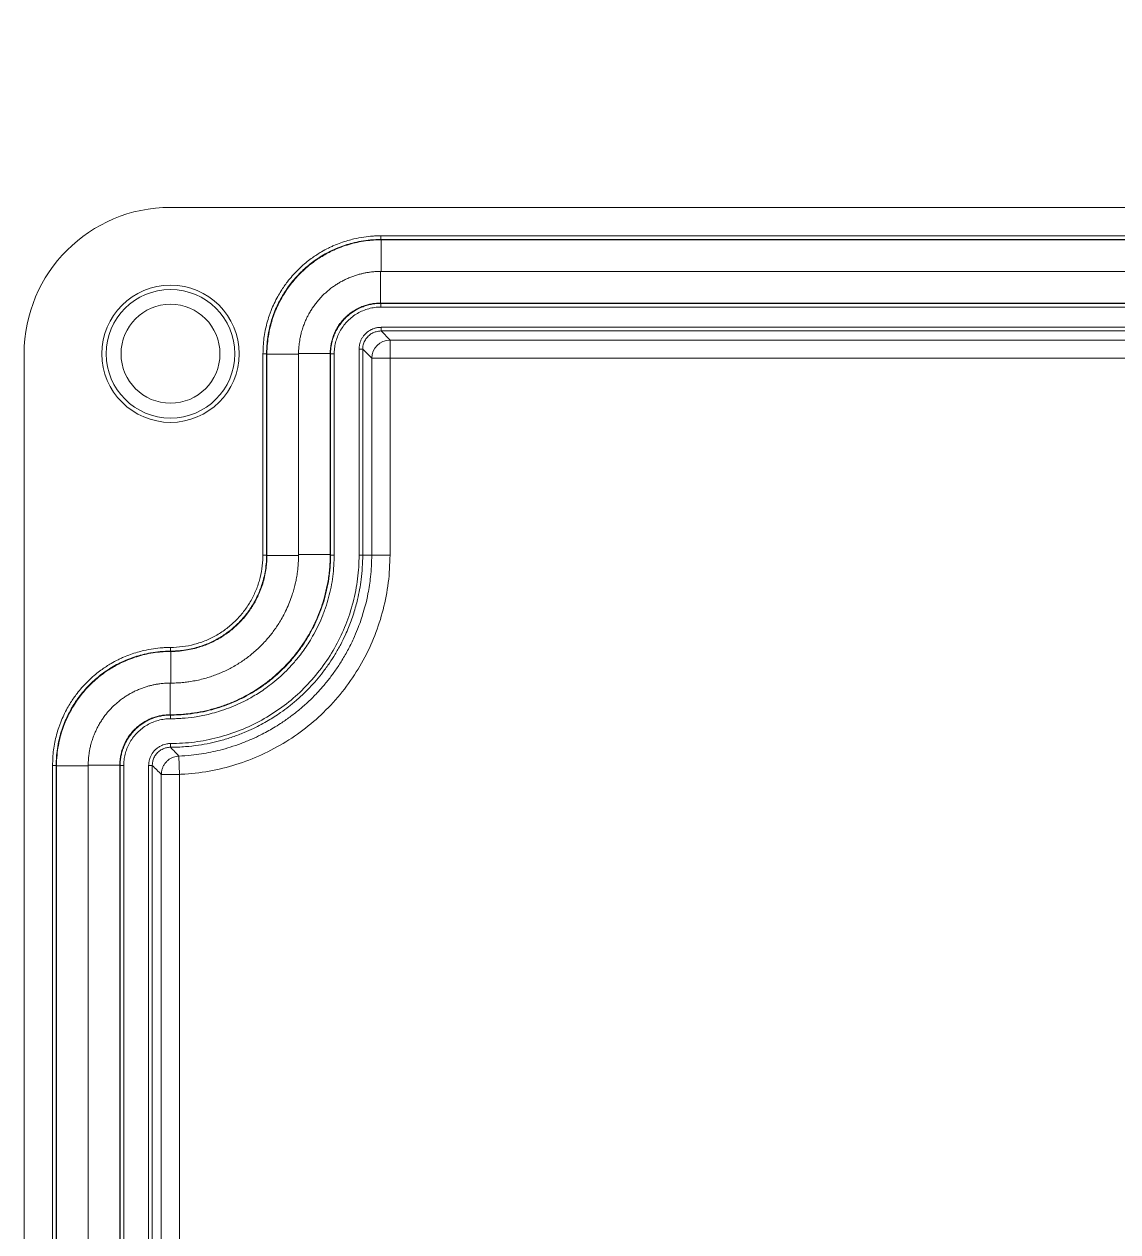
# Model space of a CAD drawing. Header units: millimetres. Extents: x -250 to 508, y -236 to 290.
# Drawn here: x 384 to 443.8, y 224 to 290 of the extents above; entities that cross this region are included whole.
import ezdxf

# ---------------------------------------------------------------- set-up
doc = ezdxf.new("R2010")
doc.units = ezdxf.units.MM
doc.linetypes.add('K5LT_THIN', pattern=[0])

# ---------------------------------------------------------------- blocks, each defined once
blk = doc.blocks.new('U9')
at = {"color": 7, "linetype": 'K5LT_THIN', "lineweight": 18}
for p, q in [((498.001, 280), (391.999, 280)), ((403.501, 278.448), (486.499, 278.448)), ((403.501, 278.448), (403.501, 278.248)), ((486.499, 278.248), (403.501, 278.248)), ((403.501, 278.248), (403.52, 278.23)), ((403.52, 278.23), (486.48, 278.23)), ((403.52, 278.23), (403.52, 276.5)), ((403.472, 276.5), (403.48, 276.5)), ((403.52, 276.5), (403.472, 276.5)), ((403.48, 276.5), (403.48, 274.77)), ((403.48, 276.5), (486.52, 276.5)), ((486.48, 276.5), (403.52, 276.5)), ((403.48, 274.77), (403.498, 274.752)), ((486.52, 274.77), (403.48, 274.77)), ((403.498, 274.752), (486.502, 274.752)), ((403.498, 274.752), (403.498, 274.552)), ((486.502, 274.552), (403.498, 274.552)), ((403.505, 273.445), (403.505, 273.245)), ((403.505, 273.445), (486.495, 273.445)), ((403.505, 273.245), (403.998, 272.752)), ((486.495, 273.245), (403.505, 273.245)), ((403.998, 272.752), (486.002, 272.752)), ((403.998, 272.752), (403.998, 271.752)), ((384, 272.001), (384, 167.999)), ((397.052, 260.998), (397.052, 271.999)), ((397.052, 271.999), (397.252, 271.999)), ((397.252, 271.999), (397.252, 260.998)), ((397.27, 271.98), (397.252, 271.999)), ((397.27, 260.98), (397.27, 271.98)), ((397.27, 271.98), (399, 271.98)), ((399, 272.028), (399, 271.98)), ((399, 272.02), (399, 272.028)), ((399, 261.02), (399, 272.02)), ((399, 272.02), (400.73, 272.02)), ((399, 271.98), (399, 260.98)), ((400.748, 272.002), (400.73, 272.02)), ((400.73, 272.02), (400.73, 261.02)), ((400.748, 272.002), (400.948, 272.002)), ((400.748, 261.001), (400.748, 272.002)), ((400.948, 272.002), (400.948, 261.001)), ((402.305, 261), (402.305, 272.245)), ((402.305, 272.245), (402.505, 272.245)), ((402.998, 271.752), (402.505, 272.245)), ((402.505, 272.245), (402.505, 261)), ((402.998, 261), (402.998, 271.752)), ((402.998, 271.752), (403.998, 271.752)), ((403.998, 271.752), (403.998, 261)), ((486.002, 271.752), (403.998, 271.752)), ((397.052, 260.998), (397.252, 260.998)), ((397.252, 260.998), (397.27, 260.98)), ((397.27, 260.98), (399, 260.98)), ((399, 260.956), (399, 261.02)), ((399, 261.02), (400.73, 261.02)), ((399, 260.98), (399, 260.956)), ((400.73, 261.02), (400.748, 261.001)), ((400.748, 261.001), (400.948, 261.001)), ((402.305, 261), (402.505, 261)), ((402.998, 261), (402.505, 261)), ((402.998, 261), (403.998, 261)), ((392.001, 255.948), (392.002, 255.948)), ((392.001, 255.948), (392.001, 255.748)), ((392.001, 255.748), (392.02, 255.73)), ((392.002, 255.748), (392.001, 255.748)), ((392.002, 255.948), (392.002, 255.748)), ((392.02, 255.73), (392.002, 255.748)), ((392.02, 255.73), (392.02, 254)), ((392.02, 255.73), (392.02, 254)), ((392.02, 255.73), (392.02, 255.73)), ((392.02, 254), (391.972, 254)), ((391.972, 254), (391.98, 254)), ((391.98, 254), (391.98, 252.27)), ((391.98, 254), (392.044, 254)), ((391.98, 254), (391.98, 252.27)), ((391.98, 254), (391.98, 254)), ((392.02, 254), (392.02, 254)), ((392.044, 254), (392.02, 254)), ((391.98, 252.27), (391.998, 252.252)), ((391.98, 252.27), (391.98, 252.27)), ((391.999, 252.252), (391.98, 252.27)), ((391.998, 252.252), (391.999, 252.252)), ((391.998, 252.252), (391.998, 252.052)), ((391.999, 252.252), (391.999, 252.052)), ((391.999, 252.052), (391.998, 252.052)), ((392.004, 250.695), (392.004, 250.495)), ((387.5, 249.52), (387.5, 249.528)), ((387.5, 249.528), (387.5, 249.48)), ((389.23, 249.52), (387.5, 249.52)), ((387.5, 190.48), (387.5, 249.52)), ((389.23, 249.52), (389.23, 190.48)), ((389.248, 249.502), (389.23, 249.52)), ((392.457, 250.011), (392.498, 249.012)), ((385.552, 249.499), (385.752, 249.499)), ((385.552, 190.501), (385.552, 249.499)), ((385.752, 249.499), (385.752, 190.501)), ((385.77, 249.48), (385.752, 249.499)), ((387.5, 249.48), (385.77, 249.48)), ((385.77, 190.52), (385.77, 249.48)), ((387.5, 249.48), (387.5, 190.52)), ((389.248, 190.498), (389.248, 249.502)), ((389.448, 249.502), (389.248, 249.502)), ((389.448, 249.502), (389.448, 190.498)), ((391.005, 249.495), (390.805, 249.495)), ((390.805, 190.505), (390.805, 249.495)), ((391.005, 249.495), (391.005, 190.505)), ((391.498, 190.988), (391.498, 249.012)), ((391.498, 249.012), (392.498, 249.012)), ((392.498, 249.012), (392.498, 190.988))]:
    blk.add_line(p, q, dxfattribs=at)
for radius in [3.75, 3.514, 2.703]:
    blk.add_circle((392, 272), radius, dxfattribs=at)
for centre, major_axis, ratio, start_param, end_param in [((392.001, 271.999), (-5.659, 5.659), 0.999632, 5.497971, 7.068399), ((403.998, 271.752), (-0.707, -0.707), 0.999315, 3.927333, 5.497445)]:
    blk.add_ellipse(centre, major_axis=major_axis, ratio=ratio, start_param=start_param, end_param=end_param, dxfattribs=at)
for points, knots in [([(397.052, 271.999), (397.06, 272.278), (397.069, 272.557), (397.126, 272.984), (397.149, 273.126), (397.232, 273.536), (397.304, 273.808), (397.417, 274.14), (397.44, 274.204), (397.477, 274.302), (397.49, 274.336), (397.605, 274.626), (397.723, 274.879), (397.917, 275.228), (397.978, 275.331), (398.15, 275.604), (398.267, 275.772), (398.476, 276.044), (398.565, 276.152), (398.701, 276.306), (398.746, 276.356), (398.817, 276.432), (398.842, 276.459), (399.059, 276.682), (399.263, 276.868), (399.567, 277.111), (399.661, 277.182), (399.916, 277.364), (400.082, 277.471), (400.377, 277.643), (400.507, 277.713), (400.701, 277.809), (400.764, 277.839), (400.862, 277.884), (400.897, 277.899), (401.183, 278.024), (401.44, 278.115), (401.805, 278.222), (401.915, 278.251), (402.208, 278.32), (402.392, 278.355), (402.733, 278.404), (402.89, 278.421), (403.119, 278.437), (403.192, 278.441), (403.304, 278.445), (403.344, 278.446), (403.423, 278.448), (403.462, 278.448), (403.501, 278.448)], [2.356233, 2.356233, 2.356233, 2.356233, 2.498487, 2.498487, 2.568158, 2.568158, 2.700238, 2.700238, 2.731558, 2.731558, 2.748553, 2.748553, 2.87483, 2.87483, 2.928304, 2.928304, 3.01905, 3.01905, 3.080482, 3.080482, 3.110091, 3.110091, 3.12629, 3.12629, 3.247354, 3.247354, 3.299076, 3.299076, 3.38667, 3.38667, 3.452809, 3.452809, 3.484481, 3.484481, 3.501919, 3.501919, 3.627364, 3.627364, 3.680945, 3.680945, 3.771165, 3.771165, 3.84945, 3.84945, 3.886369, 3.886369, 3.906837, 3.906837, 3.926953, 3.926953, 3.926953, 3.926953]), ([(403.501, 278.248), (403.314, 278.248), (402.954, 278.232), (402.434, 278.163), (401.969, 278.063), (401.547, 277.94), (401.147, 277.793), (400.751, 277.616), (400.364, 277.41), (400.006, 277.185), (399.686, 276.953), (399.393, 276.713), (399.107, 276.448), (398.822, 276.148), (398.553, 275.824), (398.319, 275.498), (398.12, 275.183), (397.944, 274.865), (397.778, 274.52), (397.623, 274.135), (397.487, 273.717), (397.374, 273.259), (397.297, 272.796), (397.259, 272.368), (397.252, 272.111), (397.252, 271.999)], [0, 0, 0, 0, 1.650037, 3.110892, 4.413288, 5.533886, 6.638346, 7.77285, 8.913917, 10.01348, 10.994632, 11.906497, 12.869152, 13.933495, 15.017482, 16.047533, 16.972751, 17.864404, 18.83493, 19.939052, 21.112978, 22.338421, 23.761141, 25.004688, 26, 26, 26, 26]), ([(397.27, 271.98), (397.27, 272.172), (397.287, 272.541), (397.359, 273.072), (397.463, 273.545), (397.591, 273.973), (397.743, 274.378), (397.924, 274.775), (398.13, 275.154), (398.35, 275.499), (398.576, 275.81), (398.819, 276.104), (399.091, 276.397), (399.4, 276.686), (399.723, 276.951), (400.044, 277.179), (400.354, 277.373), (400.677, 277.55), (401.036, 277.721), (401.44, 277.88), (401.87, 278.014), (402.322, 278.12), (402.766, 278.19), (403.171, 278.224), (403.413, 278.23), (403.52, 278.23)], [0, 0, 0, 0, 1.689489, 3.185405, 4.505225, 5.637005, 6.763625, 7.910032, 9.027385, 10.080961, 11.028334, 11.942507, 12.954997, 14.040978, 15.124877, 16.109959, 17.02105, 17.919506, 18.93618, 20.104618, 21.321326, 22.534001, 23.883757, 25.061729, 26, 26, 26, 26]), ([(403.472, 276.5), (403.37, 276.499), (403.185, 276.492), (402.936, 276.466), (402.729, 276.435), (402.546, 276.399), (402.359, 276.354), (402.163, 276.299), (401.955, 276.228), (401.746, 276.146), (401.541, 276.054), (401.341, 275.95), (401.15, 275.84), (400.959, 275.716), (400.779, 275.587), (400.604, 275.446), (400.444, 275.306), (400.287, 275.154), (400.137, 274.993), (399.987, 274.815), (399.847, 274.632), (399.714, 274.437), (399.599, 274.246), (399.496, 274.057), (399.404, 273.867), (399.314, 273.658), (399.226, 273.418), (399.152, 273.17), (399.097, 272.937), (399.06, 272.738), (399.032, 272.547), (399.014, 272.365), (399.003, 272.19), (399.001, 272.08), (399, 272.028)], [0, 0, 0, 0, 1.515755, 2.765197, 3.748324, 4.661206, 5.579419, 6.632355, 7.709687, 8.858637, 9.981488, 11.08055, 12.234266, 13.304302, 14.505033, 15.550104, 16.645005, 17.678502, 18.829007, 19.95031, 21.177123, 22.288024, 23.493282, 24.498863, 25.499705, 26.640581, 27.923768, 29.360526, 30.500624, 31.509414, 32.380519, 33.35623, 34.231018, 35, 35, 35, 35]), ([(403.48, 274.77), (403.386, 274.77), (403.208, 274.761), (402.947, 274.722), (402.702, 274.662), (402.461, 274.579), (402.221, 274.47), (401.988, 274.335), (401.768, 274.178), (401.565, 273.999), (401.382, 273.804), (401.219, 273.593), (401.077, 273.366), (400.957, 273.125), (400.862, 272.876), (400.794, 272.629), (400.753, 272.397), (400.734, 272.194), (400.73, 272.074), (400.73, 272.02)], [0, 0, 0, 0, 1.440977, 2.698288, 3.846534, 5.014115, 6.230054, 7.416424, 8.623873, 9.809145, 10.971485, 12.139266, 13.326663, 14.5504, 15.762205, 16.985659, 18.159199, 19.171821, 20, 20, 20, 20]), ([(400.748, 272.002), (400.748, 272.096), (400.757, 272.275), (400.797, 272.537), (400.858, 272.783), (400.941, 273.024), (401.05, 273.264), (401.185, 273.497), (401.343, 273.717), (401.521, 273.92), (401.717, 274.102), (401.928, 274.265), (402.156, 274.407), (402.397, 274.527), (402.645, 274.621), (402.903, 274.691), (403.19, 274.74), (403.39, 274.752), (403.498, 274.752)], [0, 0, 0, 0, 1.373875, 2.57246, 3.668836, 4.780165, 5.935603, 7.059444, 8.206965, 9.333892, 10.43957, 11.54772, 12.675573, 13.83588, 15.004128, 16.140799, 17.407453, 19, 19, 19, 19]), ([(403.498, 274.552), (403.388, 274.548), (403.277, 274.545), (403.055, 274.515), (402.943, 274.494), (402.727, 274.435), (402.62, 274.399), (402.415, 274.313), (402.315, 274.264), (402.125, 274.153), (402.031, 274.091), (401.856, 273.956), (401.772, 273.882), (401.618, 273.727), (401.545, 273.645), (401.412, 273.472), (401.35, 273.38), (401.24, 273.192), (401.191, 273.093), (401.107, 272.894), (401.071, 272.791), (401.013, 272.584), (400.991, 272.477), (400.959, 272.264), (400.951, 272.155), (400.948, 272.034), (400.948, 272.018), (400.948, 272.002)], [2.356233, 2.356233, 2.356233, 2.356233, 2.498487, 2.498487, 2.635638, 2.635638, 2.767364, 2.767364, 2.893497, 2.893497, 3.018617, 3.018617, 3.142112, 3.142112, 3.263489, 3.263489, 3.386961, 3.386961, 3.51207, 3.51207, 3.638127, 3.638127, 3.769369, 3.769369, 3.906039, 3.906039, 3.926953, 3.926953, 3.926953, 3.926953]), ([(402.305, 272.245), (402.307, 272.297), (402.308, 272.349), (402.319, 272.429), (402.323, 272.456), (402.339, 272.532), (402.352, 272.582), (402.385, 272.68), (402.405, 272.728), (402.451, 272.821), (402.477, 272.867), (402.535, 272.953), (402.566, 272.994), (402.633, 273.071), (402.67, 273.108), (402.746, 273.176), (402.787, 273.208), (402.868, 273.263), (402.908, 273.287), (402.964, 273.316), (402.98, 273.324), (403.043, 273.353), (403.09, 273.372), (403.153, 273.392), (403.169, 273.397), (403.208, 273.408), (403.232, 273.414), (403.299, 273.428), (403.343, 273.435), (403.406, 273.441), (403.425, 273.442), (403.465, 273.444), (403.485, 273.445), (403.505, 273.445)], [2.356537, 2.356537, 2.356537, 2.356537, 2.498779, 2.498779, 2.569514, 2.569514, 2.699856, 2.699856, 2.828308, 2.828308, 2.953472, 2.953472, 3.075781, 3.075781, 3.197803, 3.197803, 3.319621, 3.319621, 3.431092, 3.431092, 3.474373, 3.474373, 3.599688, 3.599688, 3.640831, 3.640831, 3.703371, 3.703371, 3.818679, 3.818679, 3.871423, 3.871423, 3.926648, 3.926648, 3.926648, 3.926648]), ([(403.505, 273.245), (403.458, 273.245), (403.369, 273.239), (403.239, 273.212), (403.12, 273.171), (403.009, 273.116), (402.903, 273.047), (402.806, 272.964), (402.72, 272.869), (402.648, 272.766), (402.59, 272.654), (402.546, 272.538), (402.52, 272.427), (402.507, 272.329), (402.505, 272.271), (402.505, 272.245)], [0, 0, 0, 0, 1.58028, 2.954727, 4.164877, 5.394205, 6.643068, 7.868289, 9.093052, 10.319582, 11.556889, 12.804261, 14.067935, 15.133218, 16, 16, 16, 16]), ([(400.73, 261.02), (400.73, 260.758), (400.708, 260.259), (400.612, 259.534), (400.474, 258.886), (400.303, 258.297), (400.099, 257.739), (399.853, 257.186), (399.565, 256.643), (399.249, 256.137), (398.923, 255.686), (398.587, 255.275), (398.218, 254.876), (397.801, 254.478), (397.345, 254.099), (396.883, 253.765), (396.43, 253.48), (395.966, 253.224), (395.451, 252.98), (394.87, 252.752), (394.247, 252.56), (393.615, 252.416), (393.012, 252.324), (392.467, 252.279), (392.132, 252.27), (391.98, 252.27)], [0, 0, 0, 0, 1.639192, 3.090438, 4.388696, 5.507612, 6.608678, 7.734366, 8.878428, 9.986244, 10.980381, 11.893012, 12.846346, 13.903615, 14.990914, 16.04033, 16.988632, 17.904138, 18.947791, 20.144492, 21.406228, 22.669766, 23.910205, 25.043926, 26, 26, 26, 26]), ([(400.948, 261.001), (400.936, 260.614), (400.924, 260.226), (400.845, 259.634), (400.813, 259.437), (400.698, 258.868), (400.598, 258.491), (400.441, 258.03), (400.41, 257.942), (400.359, 257.807), (400.341, 257.76), (400.182, 257.359), (400.018, 257.009), (399.75, 256.525), (399.666, 256.383), (399.43, 256.006), (399.269, 255.774), (398.978, 255.396), (398.854, 255.245), (398.663, 255.027), (398.6, 254.958), (398.501, 254.852), (398.467, 254.815), (398.167, 254.506), (397.884, 254.249), (397.463, 253.912), (397.334, 253.814), (396.983, 253.563), (396.756, 253.416), (396.345, 253.175), (396.162, 253.076), (395.89, 252.941), (395.802, 252.899), (395.665, 252.837), (395.617, 252.815), (395.22, 252.643), (394.865, 252.515), (394.36, 252.367), (394.208, 252.328), (393.805, 252.232), (393.552, 252.184), (393.078, 252.114), (392.856, 252.09), (392.534, 252.067), (392.432, 252.062), (392.276, 252.056), (392.22, 252.054), (392.109, 252.052), (392.054, 252.052), (391.999, 252.052)], [2.356233, 2.356233, 2.356233, 2.356233, 2.498487, 2.498487, 2.568182, 2.568182, 2.700221, 2.700221, 2.731455, 2.731455, 2.748228, 2.748228, 2.874333, 2.874333, 2.927551, 2.927551, 3.017597, 3.017597, 3.079955, 3.079955, 3.109726, 3.109726, 3.12584, 3.12584, 3.246722, 3.246722, 3.298111, 3.298111, 3.384829, 3.384829, 3.452181, 3.452181, 3.484067, 3.484067, 3.501448, 3.501448, 3.626683, 3.626683, 3.679894, 3.679894, 3.769197, 3.769197, 3.848857, 3.848857, 3.885966, 3.885966, 3.906351, 3.906351, 3.926953, 3.926953, 3.926953, 3.926953]), ([(391.999, 252.252), (392.254, 252.252), (392.741, 252.273), (393.449, 252.364), (394.088, 252.497), (394.672, 252.663), (395.219, 252.859), (395.768, 253.098), (396.318, 253.383), (396.852, 253.712), (397.328, 254.054), (397.75, 254.401), (398.137, 254.759), (398.52, 255.158), (398.89, 255.599), (399.229, 256.064), (399.522, 256.524), (399.779, 256.988), (400.015, 257.479), (400.234, 258.025), (400.426, 258.619), (400.577, 259.24), (400.681, 259.859), (400.737, 260.449), (400.748, 260.824), (400.748, 261.001)], [0, 0, 0, 0, 1.5991, 3.01481, 4.298671, 5.412214, 6.502368, 7.576262, 8.74929, 9.908692, 10.995795, 11.920792, 12.849048, 13.835289, 14.894324, 15.949681, 16.946632, 17.865851, 18.85477, 19.963008, 21.157252, 22.407582, 23.664379, 24.880912, 26, 26, 26, 26]), ([(392.002, 255.948), (392.221, 255.955), (392.44, 255.962), (392.878, 256.021), (393.099, 256.063), (393.526, 256.179), (393.738, 256.251), (394.143, 256.42), (394.341, 256.517), (394.718, 256.736), (394.903, 256.858), (395.249, 257.124), (395.415, 257.27), (395.721, 257.575), (395.865, 257.739), (396.128, 258.079), (396.251, 258.261), (396.469, 258.632), (396.566, 258.828), (396.734, 259.221), (396.804, 259.424), (396.921, 259.832), (396.964, 260.043), (397.029, 260.464), (397.046, 260.679), (397.051, 260.924), (397.052, 260.961), (397.052, 260.998)], [2.356233, 2.356233, 2.356233, 2.356233, 2.498487, 2.498487, 2.635243, 2.635243, 2.7666, 2.7666, 2.892716, 2.892716, 3.017471, 3.017471, 3.140622, 3.140622, 3.261992, 3.261992, 3.385049, 3.385049, 3.509806, 3.509806, 3.635679, 3.635679, 3.766341, 3.766341, 3.902609, 3.902609, 3.926953, 3.926953, 3.926953, 3.926953]), ([(397.252, 260.998), (397.252, 260.838), (397.238, 260.53), (397.178, 260.086), (397.091, 259.691), (396.985, 259.333), (396.859, 258.995), (396.708, 258.661), (396.534, 258.34), (396.348, 258.047), (396.156, 257.783), (395.954, 257.537), (395.727, 257.293), (395.47, 257.052), (395.199, 256.829), (394.929, 256.636), (394.667, 256.472), (394.398, 256.324), (394.1, 256.181), (393.765, 256.049), (393.407, 255.935), (393.026, 255.844), (392.649, 255.784), (392.303, 255.754), (392.094, 255.748), (392.002, 255.748)], [0, 0, 0, 0, 1.679073, 3.165699, 4.480474, 5.608217, 6.726682, 7.87221, 8.997951, 10.066837, 11.02193, 11.934676, 12.9303, 14.008166, 15.089466, 16.086451, 16.999757, 17.895035, 18.895923, 20.048497, 21.254403, 22.471278, 23.83342, 25.031991, 26, 26, 26, 26]), ([(402.505, 261), (402.505, 260.548), (402.452, 259.733), (402.26, 258.68), (402.053, 257.93), (401.879, 257.42), (401.726, 257.023), (401.541, 256.594), (401.3, 256.103), (401.011, 255.589), (400.688, 255.084), (400.345, 254.61), (399.979, 254.16), (399.636, 253.779), (399.279, 253.42), (398.902, 253.073), (398.472, 252.718), (398.058, 252.413), (397.683, 252.162), (397.328, 251.943), (396.95, 251.73), (396.511, 251.508), (395.992, 251.276), (395.393, 251.05), (394.776, 250.862), (394.149, 250.711), (393.507, 250.596), (392.785, 250.515), (392.277, 250.495), (392.004, 250.495)], [0, 0, 0, 0, 2.442532, 4.456493, 5.871971, 6.688966, 7.375563, 8.179073, 9.242918, 10.370675, 11.412519, 12.524975, 13.551171, 14.563538, 15.31184, 16.32105, 17.376501, 18.368325, 19.127017, 19.830464, 20.628827, 21.480417, 22.523187, 23.747908, 24.986862, 26.047382, 27.239958, 28.526999, 30, 30, 30, 30]), ([(392.004, 250.695), (392.443, 250.709), (392.882, 250.723), (393.74, 250.834), (394.166, 250.916), (395, 251.131), (395.413, 251.267), (396.215, 251.586), (396.607, 251.771), (397.364, 252.19), (397.736, 252.428), (398.427, 252.933), (398.753, 253.204), (399.371, 253.785), (399.666, 254.1), (400.22, 254.769), (400.484, 255.133), (400.943, 255.862), (401.145, 256.23), (401.503, 256.992), (401.662, 257.391), (401.929, 258.207), (402.039, 258.634), (402.202, 259.485), (402.257, 259.912), (402.298, 260.561), (402.302, 260.78), (402.305, 261)], [0, 0, 0, 0, 0.00131199, 0.00131199, 0.00259789, 0.00259789, 0.00390336, 0.00390336, 0.00520757, 0.00520757, 0.00651168, 0.00651168, 0.00778918, 0.00778918, 0.0090775, 0.0090775, 0.01041005, 0.01041005, 0.01167985, 0.01167985, 0.01295051, 0.01295051, 0.01426982, 0.01426982, 0.01557035, 0.01557035, 0.01622633, 0.01622633, 0.01622633, 0.01622633]), ([(392.02, 255.73), (392.177, 255.73), (392.478, 255.743), (392.913, 255.801), (393.303, 255.884), (393.656, 255.987), (393.991, 256.109), (394.323, 256.257), (394.648, 256.43), (394.951, 256.62), (395.222, 256.815), (395.468, 257.017), (395.708, 257.238), (395.947, 257.489), (396.174, 257.763), (396.374, 258.04), (396.545, 258.311), (396.698, 258.59), (396.845, 258.899), (396.982, 259.249), (397.097, 259.623), (397.183, 260.002), (397.238, 260.364), (397.265, 260.689), (397.27, 260.89), (397.27, 260.98)], [0, 0, 0, 0, 1.643338, 3.098201, 4.397755, 5.516264, 6.616551, 7.742915, 8.886202, 9.992598, 10.984637, 11.897238, 12.85221, 13.911122, 14.998711, 16.046757, 16.993694, 17.909158, 18.955242, 20.154337, 21.417879, 22.680727, 23.920489, 25.050605, 26, 26, 26, 26]), ([(399, 260.956), (398.999, 260.776), (398.984, 260.455), (398.936, 260.031), (398.88, 259.699), (398.818, 259.404), (398.744, 259.117), (398.643, 258.784), (398.511, 258.419), (398.341, 258.025), (398.156, 257.659), (397.971, 257.342), (397.793, 257.066), (397.617, 256.819), (397.432, 256.582), (397.232, 256.346), (397.013, 256.11), (396.77, 255.873), (396.521, 255.652), (396.265, 255.446), (396.007, 255.257), (395.739, 255.079), (395.466, 254.915), (395.182, 254.762), (394.903, 254.628), (394.619, 254.506), (394.336, 254.399), (394.026, 254.297), (393.698, 254.206), (393.354, 254.129), (393.029, 254.074), (392.714, 254.035), (392.392, 254.009), (392.165, 254.001), (392.044, 254)], [0, 0, 0, 0, 1.728445, 3.080067, 4.116685, 4.986141, 5.994886, 6.973319, 8.325181, 9.721369, 11.102852, 12.278461, 13.26576, 14.282274, 15.2028, 16.139733, 17.239896, 18.306391, 19.421922, 20.452168, 21.483622, 22.50057, 23.548176, 24.543026, 25.58673, 26.528, 27.532978, 28.522917, 29.671008, 30.804, 31.904047, 32.825566, 33.839281, 35, 35, 35, 35]), ([(392.457, 250.011), (392.679, 250.02), (393.094, 250.05), (393.679, 250.126), (394.208, 250.221), (394.731, 250.342), (395.282, 250.497), (395.864, 250.696), (396.419, 250.923), (396.892, 251.146), (397.283, 251.351), (397.647, 251.559), (398.062, 251.818), (398.523, 252.138), (399.007, 252.515), (399.452, 252.904), (399.864, 253.304), (400.254, 253.723), (400.63, 254.174), (400.992, 254.657), (401.346, 255.189), (401.69, 255.781), (401.986, 256.375), (402.211, 256.903), (402.374, 257.34), (402.517, 257.769), (402.662, 258.28), (402.819, 258.97), (402.959, 259.889), (402.998, 260.597), (402.998, 261)], [0, 0, 0, 0, 1.22127, 2.284813, 3.242258, 4.172378, 5.234534, 6.40001, 7.591996, 8.566538, 9.300719, 10.041946, 10.871611, 11.984118, 13.139167, 14.276218, 15.26701, 16.3353, 17.435061, 18.502009, 19.656154, 20.969042, 22.308724, 23.34357, 24.144686, 24.867224, 25.831438, 27.080736, 28.794246, 31, 31, 31, 31]), ([(403.998, 261), (403.982, 260.494), (403.966, 259.989), (403.84, 258.993), (403.746, 258.5), (403.497, 257.537), (403.343, 257.059), (402.981, 256.14), (402.77, 255.688), (402.294, 254.816), (402.026, 254.39), (401.435, 253.572), (401.106, 253.171), (400.417, 252.435), (400.054, 252.092), (399.29, 251.458), (398.887, 251.163), (398.047, 250.625), (397.601, 250.378), (396.696, 249.948), (396.232, 249.762), (395.283, 249.449), (394.792, 249.32), (393.801, 249.127), (393.293, 249.061), (392.689, 249.021), (392.593, 249.017), (392.498, 249.012)], [0, 0, 0, 0, 0.00150241, 0.00150241, 0.0030082, 0.0030082, 0.00447859, 0.00447859, 0.00596272, 0.00596272, 0.00746042, 0.00746042, 0.00898093, 0.00898093, 0.01047696, 0.01047696, 0.01195595, 0.01195595, 0.01345837, 0.01345837, 0.01495621, 0.01495621, 0.01645182, 0.01645182, 0.01796275, 0.01796275, 0.01824566, 0.01824566, 0.01824566, 0.01824566]), ([(385.552, 249.499), (385.56, 249.778), (385.569, 250.057), (385.626, 250.484), (385.649, 250.626), (385.732, 251.036), (385.804, 251.308), (385.917, 251.64), (385.94, 251.704), (385.977, 251.802), (385.99, 251.836), (386.105, 252.126), (386.223, 252.379), (386.417, 252.728), (386.478, 252.831), (386.65, 253.104), (386.767, 253.272), (386.976, 253.544), (387.065, 253.652), (387.201, 253.806), (387.246, 253.856), (387.317, 253.932), (387.342, 253.959), (387.559, 254.182), (387.763, 254.368), (388.067, 254.611), (388.161, 254.682), (388.416, 254.864), (388.582, 254.971), (388.877, 255.143), (389.007, 255.213), (389.201, 255.309), (389.264, 255.339), (389.362, 255.384), (389.397, 255.399), (389.683, 255.524), (389.94, 255.615), (390.305, 255.722), (390.415, 255.751), (390.708, 255.82), (390.892, 255.855), (391.233, 255.904), (391.39, 255.921), (391.619, 255.937), (391.692, 255.941), (391.804, 255.945), (391.844, 255.946), (391.923, 255.948), (391.962, 255.948), (392.001, 255.948)], [2.356233, 2.356233, 2.356233, 2.356233, 2.498487, 2.498487, 2.568158, 2.568158, 2.700238, 2.700238, 2.731558, 2.731558, 2.748553, 2.748553, 2.87483, 2.87483, 2.928304, 2.928304, 3.01905, 3.01905, 3.080482, 3.080482, 3.110091, 3.110091, 3.12629, 3.12629, 3.247354, 3.247354, 3.299076, 3.299076, 3.38667, 3.38667, 3.452809, 3.452809, 3.484481, 3.484481, 3.501919, 3.501919, 3.627364, 3.627364, 3.680945, 3.680945, 3.771165, 3.771165, 3.84945, 3.84945, 3.886369, 3.886369, 3.906837, 3.906837, 3.926953, 3.926953, 3.926953, 3.926953]), ([(392.001, 255.748), (391.814, 255.748), (391.454, 255.732), (390.934, 255.663), (390.47, 255.563), (390.048, 255.44), (389.648, 255.293), (389.251, 255.116), (388.864, 254.91), (388.506, 254.685), (388.186, 254.453), (387.893, 254.213), (387.607, 253.948), (387.322, 253.649), (387.054, 253.324), (386.819, 252.999), (386.62, 252.683), (386.444, 252.365), (386.278, 252.02), (386.123, 251.636), (385.987, 251.218), (385.874, 250.76), (385.797, 250.297), (385.759, 249.868), (385.752, 249.611), (385.752, 249.499)], [0, 0, 0, 0, 1.649344, 3.109595, 4.411753, 5.53236, 6.636855, 7.771201, 8.912404, 10.012256, 10.993798, 11.90571, 12.868126, 13.932315, 15.016306, 16.046593, 16.971911, 17.863452, 18.833325, 19.936114, 21.109211, 22.335169, 23.761091, 25.005846, 26, 26, 26, 26]), ([(385.77, 249.48), (385.77, 249.672), (385.787, 250.041), (385.859, 250.572), (385.963, 251.044), (386.091, 251.473), (386.242, 251.877), (386.424, 252.274), (386.63, 252.653), (386.85, 252.999), (387.076, 253.31), (387.319, 253.604), (387.591, 253.897), (387.9, 254.186), (388.223, 254.45), (388.544, 254.679), (388.854, 254.873), (389.177, 255.05), (389.536, 255.22), (389.939, 255.379), (390.369, 255.514), (390.822, 255.62), (391.266, 255.69), (391.671, 255.724), (391.913, 255.73), (392.02, 255.73)], [0, 0, 0, 0, 1.689068, 3.184617, 4.504272, 5.636022, 6.762595, 7.909048, 9.026569, 10.080431, 11.027952, 11.942131, 12.954417, 14.040283, 15.124118, 16.109302, 17.020361, 17.918684, 18.934701, 20.102541, 21.318721, 22.531481, 23.882303, 25.061136, 26, 26, 26, 26]), ([(391.972, 254), (391.87, 253.999), (391.685, 253.992), (391.436, 253.966), (391.229, 253.935), (391.046, 253.899), (390.859, 253.854), (390.663, 253.799), (390.455, 253.728), (390.246, 253.646), (390.041, 253.554), (389.841, 253.45), (389.65, 253.34), (389.459, 253.216), (389.279, 253.087), (389.104, 252.946), (388.944, 252.806), (388.787, 252.654), (388.637, 252.493), (388.487, 252.315), (388.347, 252.132), (388.214, 251.937), (388.099, 251.746), (387.996, 251.557), (387.904, 251.367), (387.814, 251.158), (387.726, 250.918), (387.652, 250.67), (387.597, 250.437), (387.56, 250.238), (387.532, 250.047), (387.514, 249.865), (387.503, 249.69), (387.501, 249.58), (387.5, 249.528)], [0, 0, 0, 0, 1.515755, 2.765197, 3.748324, 4.661206, 5.579419, 6.632355, 7.709687, 8.858637, 9.981488, 11.08055, 12.234266, 13.304302, 14.505033, 15.550104, 16.645005, 17.678502, 18.829007, 19.95031, 21.177122, 22.288024, 23.493282, 24.498862, 25.499705, 26.640581, 27.923767, 29.360525, 30.500624, 31.509414, 32.38052, 33.35623, 34.231018, 35, 35, 35, 35]), ([(391.98, 252.27), (391.886, 252.27), (391.708, 252.261), (391.447, 252.222), (391.202, 252.162), (390.961, 252.079), (390.721, 251.97), (390.488, 251.835), (390.268, 251.678), (390.065, 251.499), (389.882, 251.304), (389.719, 251.093), (389.577, 250.866), (389.457, 250.625), (389.362, 250.376), (389.294, 250.129), (389.253, 249.897), (389.234, 249.694), (389.23, 249.574), (389.23, 249.52)], [0, 0, 0, 0, 1.440946, 2.698233, 3.846458, 5.014033, 6.229975, 7.416356, 8.623805, 9.809073, 10.971409, 12.139192, 13.326593, 14.550331, 15.762143, 16.98555, 18.15921, 19.171848, 20, 20, 20, 20]), ([(389.248, 249.502), (389.248, 249.596), (389.257, 249.775), (389.297, 250.037), (389.358, 250.283), (389.441, 250.524), (389.55, 250.764), (389.685, 250.997), (389.843, 251.217), (390.021, 251.42), (390.217, 251.602), (390.428, 251.765), (390.656, 251.907), (390.897, 252.027), (391.145, 252.121), (391.403, 252.191), (391.69, 252.24), (391.89, 252.252), (391.998, 252.252)], [0, 0, 0, 0, 1.373858, 2.572429, 3.668796, 4.780121, 5.935559, 7.059405, 8.206926, 9.333851, 10.439526, 11.547676, 12.67553, 13.835838, 15.004082, 16.140751, 17.407418, 19, 19, 19, 19]), ([(391.998, 252.052), (391.888, 252.048), (391.777, 252.045), (391.555, 252.015), (391.443, 251.994), (391.227, 251.935), (391.12, 251.899), (390.915, 251.813), (390.815, 251.764), (390.625, 251.653), (390.531, 251.591), (390.356, 251.456), (390.272, 251.382), (390.118, 251.227), (390.045, 251.145), (389.912, 250.972), (389.85, 250.88), (389.74, 250.692), (389.691, 250.593), (389.607, 250.394), (389.571, 250.291), (389.513, 250.084), (389.491, 249.977), (389.459, 249.764), (389.451, 249.655), (389.448, 249.534), (389.448, 249.518), (389.448, 249.502)], [2.356233, 2.356233, 2.356233, 2.356233, 2.498487, 2.498487, 2.635638, 2.635638, 2.767364, 2.767364, 2.893497, 2.893497, 3.018617, 3.018617, 3.142112, 3.142112, 3.263489, 3.263489, 3.386961, 3.386961, 3.51207, 3.51207, 3.638127, 3.638127, 3.769369, 3.769369, 3.906039, 3.906039, 3.926953, 3.926953, 3.926953, 3.926953]), ([(390.805, 249.495), (390.808, 249.547), (390.81, 249.598), (390.817, 249.673), (390.822, 249.696), (390.832, 249.75), (390.839, 249.782), (390.86, 249.855), (390.874, 249.899), (390.91, 249.988), (390.933, 250.036), (390.982, 250.125), (391.011, 250.166), (391.055, 250.23), (391.072, 250.25), (391.1, 250.284), (391.111, 250.296), (391.159, 250.344), (391.195, 250.382), (391.273, 250.447), (391.314, 250.476), (391.385, 250.523), (391.416, 250.541), (391.494, 250.58), (391.54, 250.602), (391.638, 250.638), (391.69, 250.653), (391.78, 250.675), (391.82, 250.68), (391.885, 250.689), (391.911, 250.691), (391.96, 250.694), (391.982, 250.695), (392.004, 250.695)], [0, 0, 0, 0, 0.000155339, 0.000155339, 0.000226074, 0.000226074, 0.000322528, 0.000322528, 0.000458991, 0.000458991, 0.000615757, 0.000615757, 0.000768125, 0.000768125, 0.00084967, 0.00084967, 0.000899306, 0.000899306, 0.001055016, 0.001055016, 0.001204743, 0.001204743, 0.001313641, 0.001313641, 0.001466782, 0.001466782, 0.001630172, 0.001630172, 0.001748508, 0.001748508, 0.001828432, 0.001828432, 0.001895055, 0.001895055, 0.001895055, 0.001895055]), ([(392.004, 250.495), (391.926, 250.495), (391.786, 250.478), (391.61, 250.418), (391.481, 250.35), (391.381, 250.28), (391.295, 250.202), (391.217, 250.115), (391.149, 250.017), (391.093, 249.912), (391.052, 249.806), (391.027, 249.711), (391.014, 249.633), (391.007, 249.563), (391.005, 249.519), (391.005, 249.495)], [0, 0, 0, 0, 2.388292, 4.275219, 5.660781, 6.834341, 8.01581, 9.188378, 10.396832, 11.65305, 12.831194, 13.89109, 14.639664, 15.273498, 16, 16, 16, 16]), ([(391.498, 249.012), (391.498, 249.08), (391.511, 249.209), (391.565, 249.385), (391.643, 249.538), (391.741, 249.672), (391.86, 249.787), (392, 249.885), (392.153, 249.956), (392.309, 249.998), (392.409, 250.009), (392.457, 250.011)], [0, 0, 0, 0, 1.592324, 3.03454, 4.317974, 5.629967, 6.93026, 8.198242, 9.62893, 10.88642, 12, 12, 12, 12])]:
    blk.add_open_spline(points, degree=3, knots=knots, dxfattribs=at)
for points in [[(392.004, 250.495), (392.155, 250.331), (392.305, 250.169), (392.457, 250.011)], [(391.498, 249.012), (391.334, 249.17), (391.169, 249.331), (391.005, 249.495)]]:
    blk.add_open_spline(points, degree=3, dxfattribs=at)

msp = doc.modelspace()

# ---------------------------------------------------------------- block references
msp.add_blockref('U9', (0, 0))

doc.saveas('drawing.dxf')
